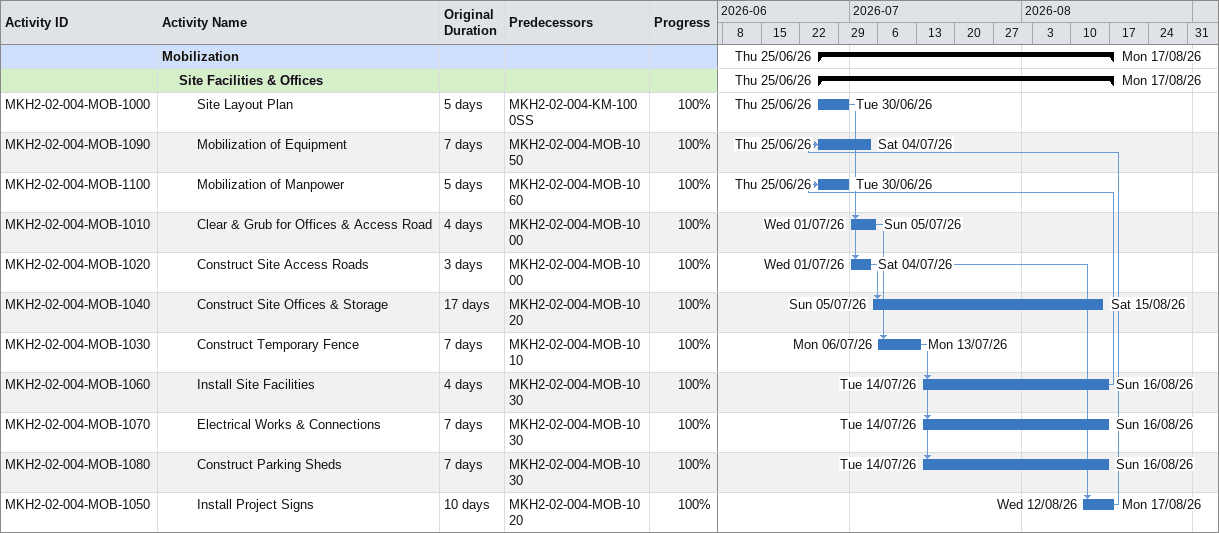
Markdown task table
| ID | Level | Task | Original duration | Start | Finish | Predecessors | % complete |
|---|---|---|---|---|---|---|---|
|  | 1 | **Mobilization** |  | 2026-06-25 | 2026-08-17 |  |  |
|  | 2 | **Site Facilities & Offices** |  | 2026-06-25 | 2026-08-17 |  |  |
| MKH2-02-004-MOB-1000 | 3 | Site Layout Plan | 5d | 2026-06-25 | 2026-06-30 | MKH2-02-004-KM-1000SS | 100 |
| MKH2-02-004-MOB-1090 | 3 | Mobilization of Equipment | 7d | 2026-06-25 | 2026-07-04 | MKH2-02-004-MOB-1050 | 100 |
| MKH2-02-004-MOB-1100 | 3 | Mobilization of Manpower | 5d | 2026-06-25 | 2026-06-30 | MKH2-02-004-MOB-1060 | 100 |
| MKH2-02-004-MOB-1010 | 3 | Clear & Grub for Offices & Access Road | 4d | 2026-07-01 | 2026-07-05 | MKH2-02-004-MOB-1000 | 100 |
| MKH2-02-004-MOB-1020 | 3 | Construct Site Access Roads | 3d | 2026-07-01 | 2026-07-04 | MKH2-02-004-MOB-1000 | 100 |
| MKH2-02-004-MOB-1040 | 3 | Construct Site Offices & Storage | 17d | 2026-07-05 | 2026-08-15 | MKH2-02-004-MOB-1020 | 100 |
| MKH2-02-004-MOB-1030 | 3 | Construct Temporary Fence | 7d | 2026-07-06 | 2026-07-13 | MKH2-02-004-MOB-1010 | 100 |
| MKH2-02-004-MOB-1060 | 3 | Install Site Facilities | 4d | 2026-07-14 | 2026-08-16 | MKH2-02-004-MOB-1030 | 100 |
| MKH2-02-004-MOB-1070 | 3 | Electrical Works & Connections | 7d | 2026-07-14 | 2026-08-16 | MKH2-02-004-MOB-1030 | 100 |
| MKH2-02-004-MOB-1080 | 3 | Construct Parking Sheds | 7d | 2026-07-14 | 2026-08-16 | MKH2-02-004-MOB-1030 | 100 |
| MKH2-02-004-MOB-1050 | 3 | Install Project Signs | 10d | 2026-08-12 | 2026-08-17 | MKH2-02-004-MOB-1020 | 100 |
